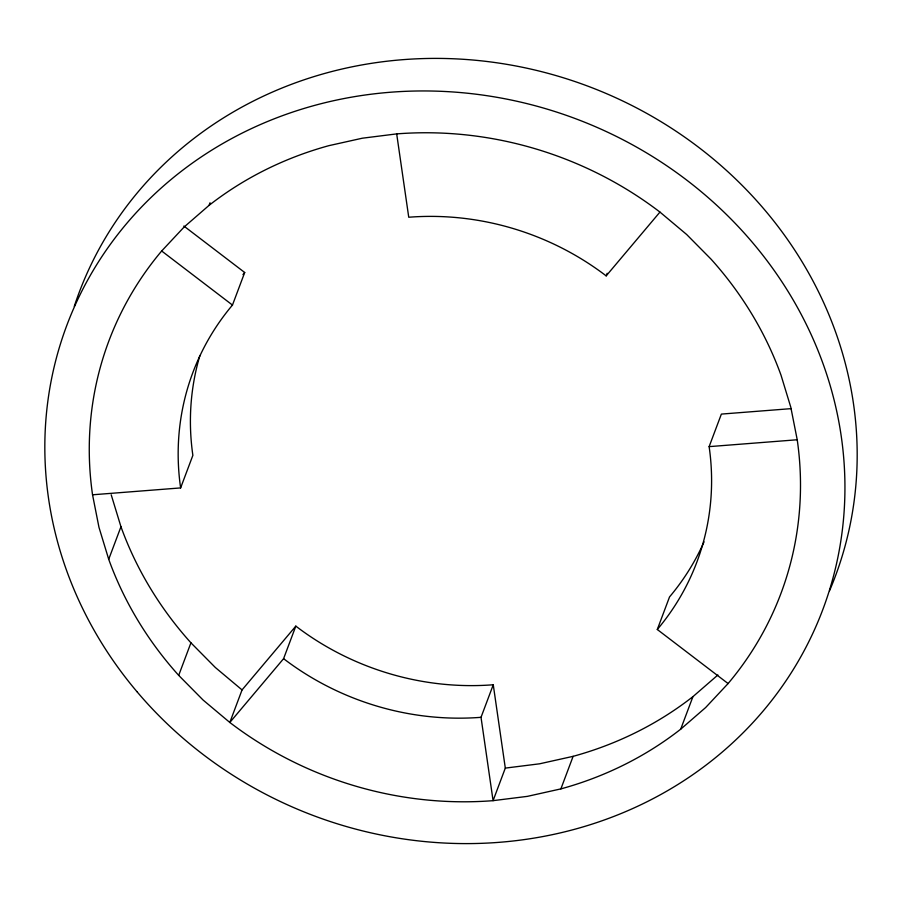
<?xml version="1.0" encoding="UTF-8"?>
<svg xmlns="http://www.w3.org/2000/svg" width="902" height="902" viewBox="0 0 902 902"><rect width="100%" height="100%" fill="white"/><g stroke="black" fill="none" stroke-linecap="round" stroke-linejoin="round"><path stroke-width="1.35" d="M209.061 205.363A358.962 330.921 20.6 0 1 328.88 145.662L362.39 138.198L396.688 133.891A358.962 330.921 20.6 0 1 659.948 212.083L686.67 234.509L711.069 259.178A358.962 330.921 20.6 0 1 781.042 375.255L790.795 407.219L797.221 439.759A358.962 330.921 20.6 0 1 728.094 683.558L705.657 707.529L680.694 729.188A358.962 330.921 20.6 0 1 560.886 788.889L527.377 796.365L493.078 800.66A358.962 330.921 20.6 0 1 229.818 722.468L203.097 700.042L178.697 675.372A358.962 330.921 20.6 0 1 108.714 559.296L98.972 527.332L92.545 494.792A358.962 330.921 20.6 0 1 161.672 250.993L184.109 227.022L209.061 205.363L210.042 202.758M108.714 559.296L120.958 526.745L111.205 494.781M92.545 494.792L180.625 487.914A269.224 248.185 20.6 0 1 232.468 305.068L244.701 272.505L183.861 226.041M180.625 487.914L192.87 455.363A269.224 248.185 20.6 0 1 199.906 355.501M178.697 675.372L190.931 642.822A358.962 330.921 20.6 0 1 120.958 526.745M295.822 626.123L242.052 689.917L229.818 722.468L283.589 658.674L295.822 626.123A269.224 248.185 20.6 0 0 493.259 684.765L505.312 768.109L493.078 800.66L481.025 717.316L493.259 684.765M396.688 133.891L408.741 217.235A269.224 248.185 20.6 0 1 606.178 275.877L607.159 273.272M560.886 788.889L573.12 756.338A358.962 330.921 20.6 0 0 692.939 696.637L717.891 674.978M728.094 683.558L657.299 629.495A269.224 248.185 20.6 0 0 709.13 446.637L721.374 414.086L791.279 408.629M657.299 629.495L669.532 596.932A269.224 248.185 20.6 0 0 704.045 541.865M680.694 729.188L692.939 696.637M606.178 275.877L659.948 212.083M573.12 756.338L539.61 763.802L505.312 768.109M709.13 446.637L797.221 439.759M161.672 250.993L232.468 305.068M242.052 689.917L215.33 667.491L190.931 642.822M74.28 306.342A403.837 372.289 20.6 0 1 588.329 86.333A403.837 372.289 20.6 0 1 829.558 590.72M242.965 274.603A269.224 248.185 20.6 0 1 244.701 272.505M481.025 717.316A269.224 248.185 20.6 0 1 283.589 658.674M136.912 691.62A403.837 372.289 20.6 0 0 820.008 616.776A403.837 372.289 20.6 0 0 377.724 93.436A403.837 372.289 20.6 0 0 136.912 691.62"/></g></svg>
